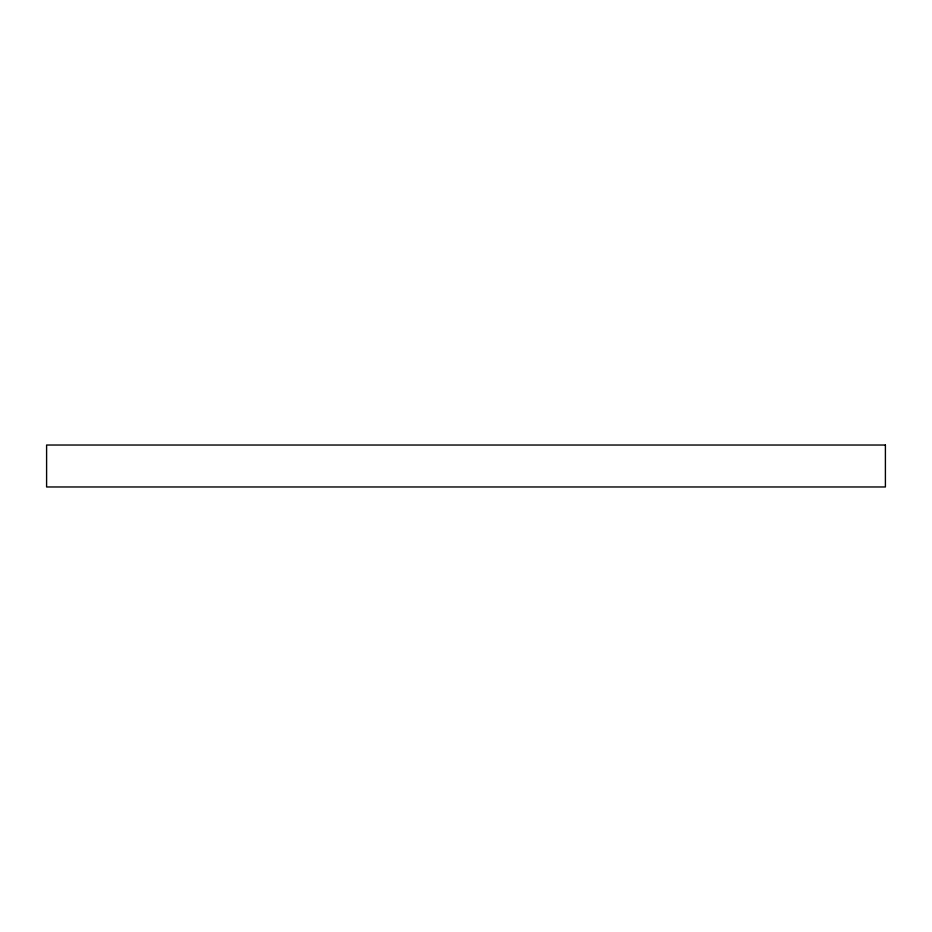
<?xml version="1.0" encoding="UTF-8"?>
<svg xmlns="http://www.w3.org/2000/svg" width="932" height="932" viewBox="0 0 932 932"><rect width="100%" height="100%" fill="white"/><g stroke="black" fill="none" stroke-linecap="round" stroke-linejoin="round"><path stroke-width="1.4" d="M885.4 445.03L46.6 445.03L46.6 486.97L885.4 486.97L885.4 445.03"/></g></svg>
